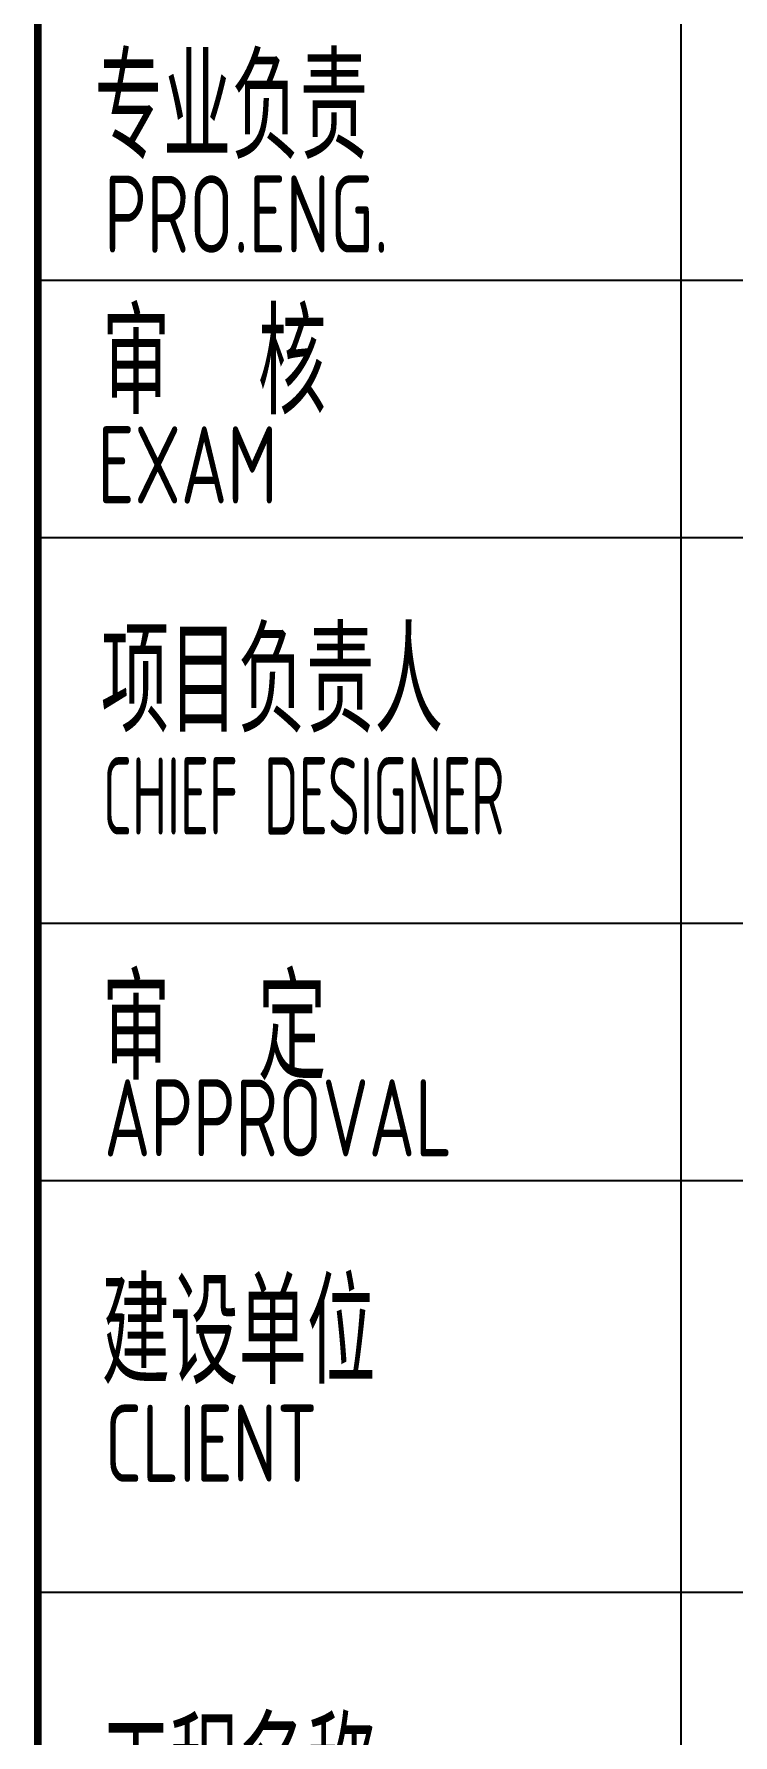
# Model space of a CAD drawing. Extents: x 2246048 to 2442613, y -66234 to 220766.
# Drawn here: x 2386298 to 2389015, y -53119 to -46507 of the extents above; entities that cross this region are included whole.
import ezdxf
from ezdxf.enums import TextEntityAlignment as Align

# ---------------------------------------------------------------- set-up
doc = ezdxf.new("R2010")
doc.units = 0
doc.header["$LTSCALE"] = 1000
doc.header["$MEASUREMENT"] = 0
doc.layers.add('J-图框线', color=4, linetype='Continuous')
doc.styles.add('LHR1', font='tssdeng.shx', dxfattribs={"width": 0.7, "bigfont": 'tssdchn.shx'})

# ---------------------------------------------------------------- blocks, each defined once
blk = doc.blocks.new('A$C5B595F1B')
at = {"layer": 'J-图框线'}
for p, q in [((-3500, 23770.7), (-3500, 5769.9)), ((-6000, 17770.7), (0, 17770.7)), ((-6000, 16770.7), (0, 16770.7)), ((-6000, 15270.7), (0, 15270.7)), ((-6000, 14270.7), (0, 14270.7)), ((-6000, 12670.5), (0, 12670.5))]:
    blk.add_line(p, q, dxfattribs=at)
at = {"layer": 'J-图框线', "style": 'LHR1'}
for s, height, width, p in [('专业负责', 400, 0.7, (-5779.8, 18241.6)), ('PRO.ENG.', 300, 0.7, (-5742, 17877.1)), ('审  核', 400, 0.7, (-5750.8, 17249)), ('项目负责人', 400, 0.7, (-5755.4, 16011.9)), ('CHIEF DESIGNER', 300, 0.55, (-5747.3, 15615.4)), ('审  定', 400, 0.7, (-5750.8, 14661.4)), ('APPROVAL', 300, 0.7, (-5742.2, 14364.1)), ('建设单位', 400, 0.7, (-5752, 13479.4)), ('CLIENT', 300, 0.7, (-5739.4, 13098.9)), ('工程名称', 400, 0.7, (-5752, 11774.1))]:
    blk.add_text(s, height=height, dxfattribs=dict(at, width=width)).set_placement(p)
at = {"layer": 'J-图框线', "style": 'LHR1', "width": 0.7}
blk.add_text('EXAM', height=300, dxfattribs=at).set_placement((-5418.4, 16902.4), align=Align.CENTER)

msp = doc.modelspace()

# ---------------------------------------------------------------- linework, layer by layer
at = {"layer": 'J-图框线', "const_width": 30}
msp.add_lwpolyline([(2386312.576, -65234.208), (2386312.576, 16865.792)], dxfattribs=at)

# ---------------------------------------------------------------- block references
at = {"layer": 'J-图框线'}
msp.add_blockref('A$C5B595F1B', (2392312.576, -65234.208), dxfattribs=at)

doc.saveas('drawing.dxf')
